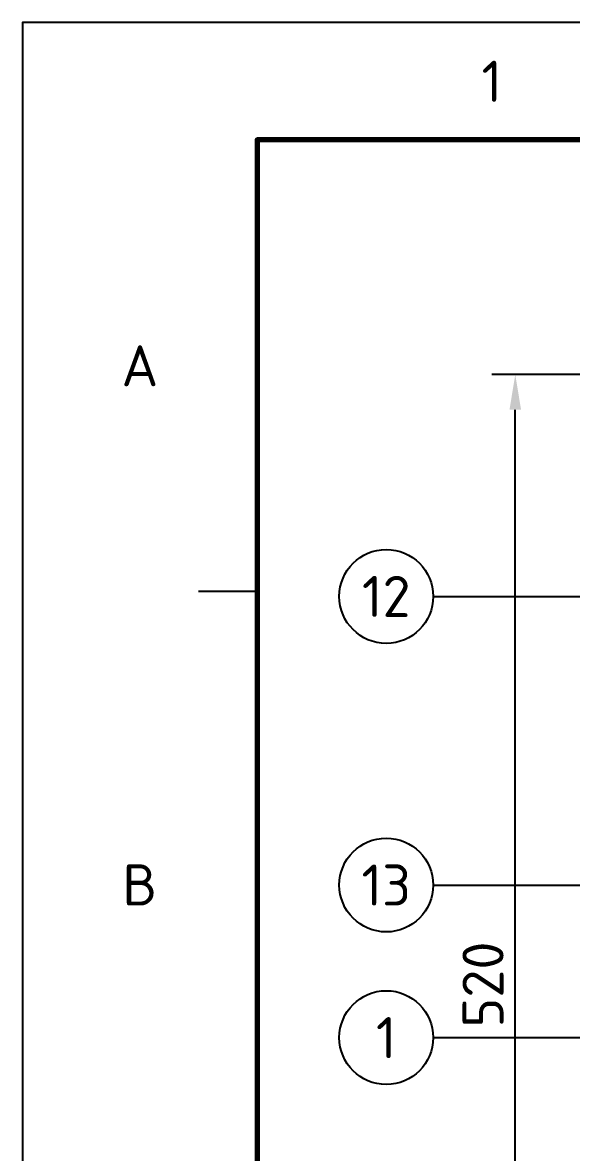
# Model space of a CAD drawing. Header units: millimetres. Extents: x 0 to 420, y 0 to 297.
# Drawn here: x 0 to 46.8, y 200.7 to 297 of the extents above; entities that cross this region are included whole.
import ezdxf
from ezdxf.enums import TextEntityAlignment as Align

# ---------------------------------------------------------------- set-up
doc = ezdxf.new("R2010")
doc.units = ezdxf.units.MM
for name, color, linetype, lineweight in [('04-COTA', 3, 'CONTINUOUS', 25), ('06-TEXTO', 7, 'CONTINUOUS', 25), ('07-RECUADRO', 7, 'CONTINUOUS', 70), ('08-FINA', 5, 'CONTINUOUS', 25)]:
    doc.layers.add(name, color=color, linetype=linetype, lineweight=lineweight)
doc.styles.add('ISO3098', font='isocpeur.ttf')
doc.dimstyles.new('FLAMA-ISO', dxfattribs={"dimtxt": 3.5, "dimasz": 3, "dimexe": 2, "dimexo": 1, "dimgap": 1, "dimtad": 1, "dimdec": 1, "dimtxsty": 'ISO3098', "dimcen": 2.5, "dimclrd": 3, "dimclre": 3, "dimclrt": 3, "dimazin": 3, "dimtfac": 1, "dimtmove": 0, "dimatfit": 3, "dimlwd": 25, "dimlwe": 25})

msp = doc.modelspace()

# ---------------------------------------------------------------- linework, layer by layer
at = {"layer": '07-RECUADRO'}
msp.add_lwpolyline([(20, 10), (410, 10), (410, 287), (20, 287)], close=True, dxfattribs=at)
at = {"layer": '08-FINA'}
for p, q in [((20, 248.5), (15, 248.5)), ((35, 248.084), (77.2, 248.084)), ((35, 223.484), (71, 223.484)), ((35, 210.476), (83.93, 210.476))]:
    msp.add_line(p, q, dxfattribs=at)
msp.add_lwpolyline([(0, 0), (420, 0), (420, 297), (0, 297)], close=True, dxfattribs=at)
for centre in [(31, 248.084), (31, 223.484), (31, 210.476)]:
    msp.add_circle(centre, 4, dxfattribs=at)

# ---------------------------------------------------------------- texts
at = {"layer": '06-TEXTO', "style": 'ISO3098'}
for s, p in [('1', (40, 292)), ('A', (10, 267.75)), ('12', (31, 248.084)), ('B', (10, 223.5)), ('13', (31, 223.484)), ('1', (31, 210.476))]:
    msp.add_text(s, height=3.5, dxfattribs=at).set_placement(p, align=Align.MIDDLE_CENTER)

# ---------------------------------------------------------------- dimensions: what is measured, and where the dimension line sits
at = {"layer": '04-COTA'}
msp.add_linear_dim(base=(42, 163), p1=(64, 163), p2=(64, 267), angle=90, dimstyle='FLAMA-ISO', override={"dimlfac": 5}, dxfattribs=at).render()

doc.saveas('drawing.dxf')
